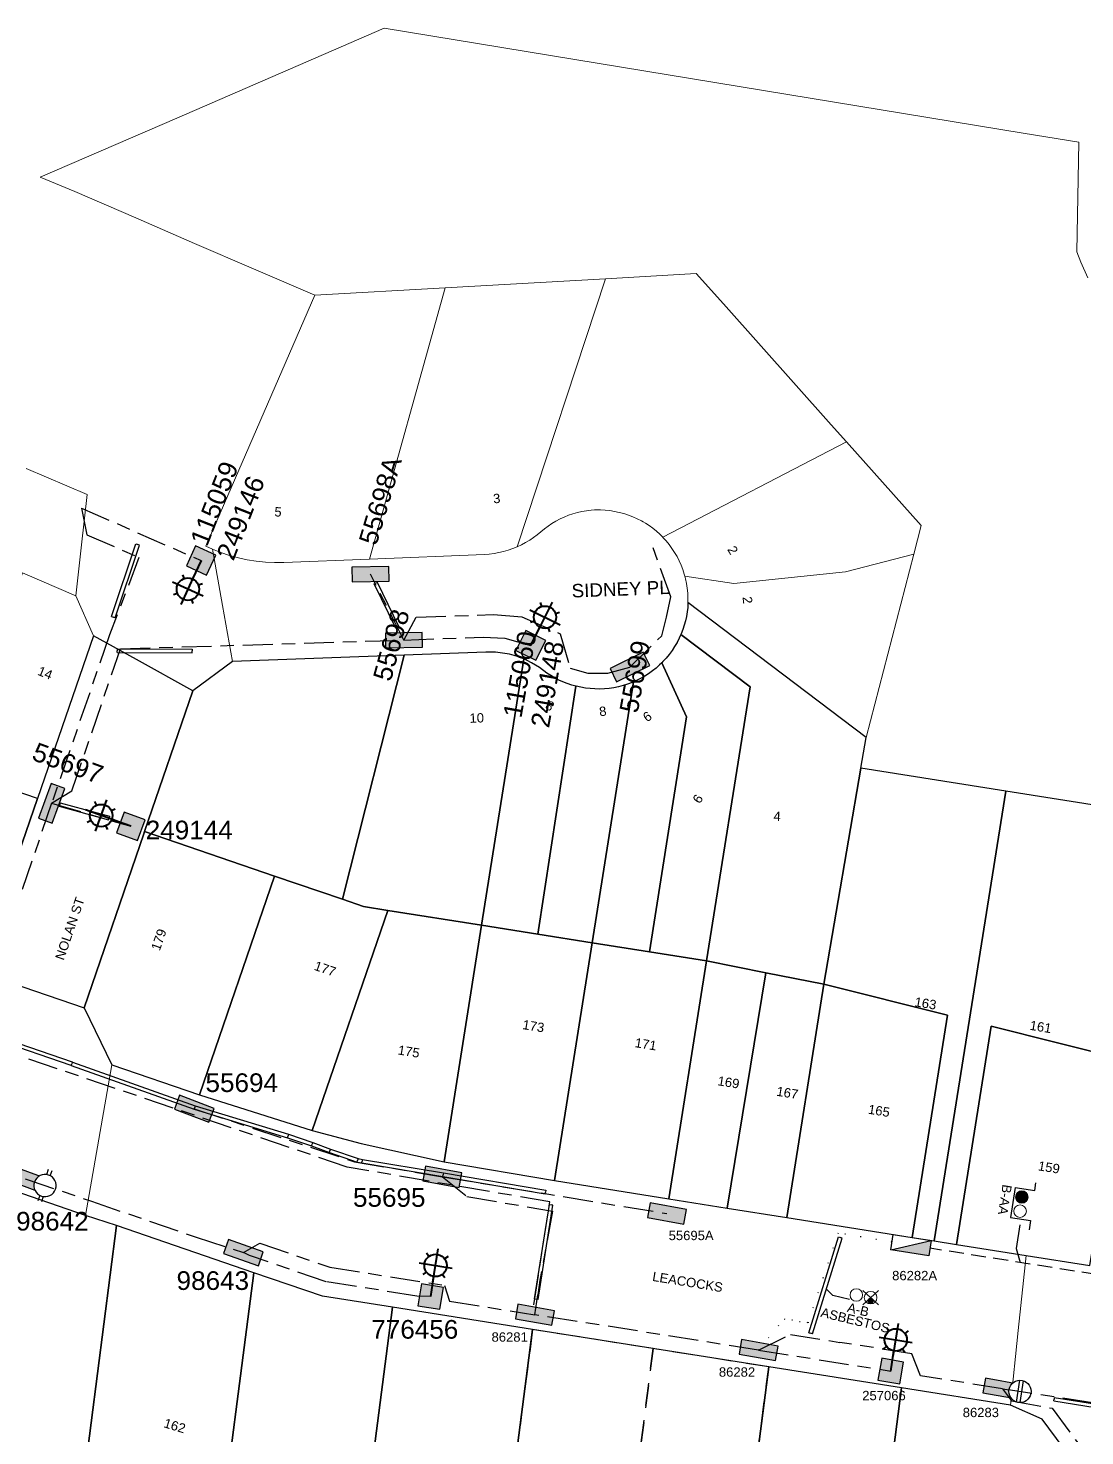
# Model space of a CAD drawing. Header units: metres. Extents: x 305620 to 306163, y 6240209 to 6240554.
# Drawn here: x 305716.2 to 305857.7, y 6240353.7 to 6240542.3 of the extents above; entities that cross this region are included whole.
import ezdxf
from ezdxf.enums import TextEntityAlignment as Align

# ---------------------------------------------------------------- set-up
doc = ezdxf.new("R2010")
doc.units = ezdxf.units.M
for name, pattern in [('Cable Exist UG', [8.2, 4, -1.2, 1.8, -1.2]), ('Cable Remove', [2, 0, -2]), ('Dash', [5, 3, -2]), ('Trench-LV', [3, 2, -1])]:
    doc.linetypes.add(name, pattern=pattern)
doc.layers.get('0').update_dxf_attribs({"color": 6})
for name, color, linetype in [('_User Miscellaneous1', 7, 'Continuous'), ('Duct_SP_EXT', 7, 'Continuous'), ('Equip_LV_EXT', 7, 'Continuous'), ('Equip_SP_SL_EXT', 7, 'Continuous'), ('Mains_HV_EXT', 7, 'Continuous'), ('Mains_LV_EXT', 7, 'Continuous'), ('Mains_LV_SL_EXT', 7, 'Continuous'), ('SupportsUG_SP_LV_EXT', 7, 'Continuous'), ('SupportsUG_SP_LV_SL_EXT', 7, 'Continuous')]:
    doc.layers.add(name, color=color, linetype=linetype)
doc.layers.add('Cadastre Land Parcels_SP_EXT', color=9, linetype='Continuous', lineweight=5)
doc.layers.add('Cadastre Roads_SP_EXT', color=9, linetype='Continuous', lineweight=5)
doc.styles.add('COLUMN_LABEL', font='arial.ttf')
doc.styles.add('iecARIAL', font='arial.ttf', dxfattribs={"height": 2})
doc.styles.add('POLE_LABEL', font='arial.ttf')
doc.styles.get("Standard").update_dxf_attribs({"font": 'arial.ttf'})

# ---------------------------------------------------------------- blocks, each defined once
blk = doc.blocks.new('COLUMN_EXT')
blk.add_hatch(color=256).paths.add_polyline_path([(-1.49, 1.48), (-1.49, -1.49), (1.48, -1.49), (1.48, 1.48)])
blk.add_lwpolyline([(-1.49, -1.49), (1.48, -1.49), (1.48, 1.48), (-1.49, 1.48)], close=True)
for tag, height, style, flags, p in [('ASSET_NUM', 2.5, 'COLUMN_LABEL', 8, (2, 2)), ('STRUCTURE_PLANT_NUMBER', 0.2, 'POLE_LABEL', 9, (1.81, 0.03)), ('STREET_CODE', 0.2, 'COLUMN_LABEL', 9, (1.81, -0.2))]:
    blk.add_attdef(tag, text='', height=height, dxfattribs=dict(style=style, flags=flags)).set_placement(p, align=Align.MIDDLE_LEFT)
at = {"flags": 9}
for tag, p in [('COLUMN_TYPE', (1.81, -0.4)), ('OWNED_BY', (1.81, -0.6)), ('STATE', (1.81, -0.8)), ('USAGE', (1.81, -1)), ('STREETNAME', (1.81, -1.6)), ('SUBURB', (1.81, -1.8)), ('LEGEND', (1.81, -1.2)), ('LOCATION', (1.81, -1.4)), ('NOTES', (1.81, -2))]:
    blk.add_attdef(tag, text='', height=0.2, dxfattribs=at).set_placement(p, align=Align.MIDDLE_LEFT)
at = {"flags": 1}
blk.add_attdef('Z', (1.81, -2.35), '', height=0.2, dxfattribs=at)
blk = doc.blocks.new('PILLAR_EXT')
blk.add_hatch(color=256).paths.add_polyline_path([(-2.475, 0.99), (-2.475, -0.99), (2.475, -0.99), (2.475, 0.99)])
blk.add_lwpolyline([(-2.475, -0.99), (2.475, -0.99), (2.475, 0.99), (-2.475, 0.99)], close=True)
at = {"style": 'iecARIAL', "flags": 8}
blk.add_attdef('ASSET_NUM', (1.5, 3.5), '', height=2.5, dxfattribs=at)
for tag, p, flags in [('OWNED_BY', (0, -0.2), 9), ('STATE', (0, -0.4), 9), ('SUPPORT_TYPE', (0, -0.6), 9), ('STREETNAME', (0, -1.8), 9), ('SUBURB', (0, -2), 1), ('USAGE', (0, -0.8), 9), ('LEGEND', (0, -1), 9), ('LOCATION', (0, -1.2), 9), ('NOTES', (0, -1.4), 9), ('PARENT', (0, -1.6), 9)]:
    blk.add_attdef(tag, p, '', height=0.2, dxfattribs=dict(flags=flags))
blk = doc.blocks.new('SL_LANTERN_EXT')
at = {"lineweight": 40}
for p, q in [((-1.46, 5.68), (-1.06, 5.28)), ((0, 1.97), (0, 6.47)), ((1.46, 5.68), (1.06, 5.28)), ((-2.25, 4.22), (2.25, 4.22)), ((-1.46, 2.76), (-1.06, 3.16)), ((0, 0), (0, 2.72)), ((1.46, 2.76), (1.06, 3.16))]:
    blk.add_line(p, q, dxfattribs=at)
blk.add_circle((0, 4.22), 1.5, dxfattribs=at)
at = {"style": 'iecARIAL', "flags": 8}
blk.add_attdef('ASSET_NUM', (1.5, 1.5), '', height=2.5, dxfattribs=at)
for tag, p, height, flags in [('OPERATING_VOLTAGE', (0.98, -1.65), 0.2, 9), ('ORIENTATION', (0.98, -1.85), 0.2, 9), ('OWNED_BY', (0.98, -2.05), 0.2, 9), ('CONSTRUCTED_VOLTAGE', (0.98, -0.65), 0.2, 9), ('CONTROL_TYPE', (0.98, -0.85), 0.2, 9), ('LANTERN_PURPOSE', (0.98, -1.05), 0.2, 9), ('LANTERN_TYPE', (0.98, -1.25), 0.2, 9), ('NO_PHASES', (0.98, -1.45), 0.2, 9), ('LNUMBER', (2.18, -3.25), 2.5, 8), ('STATE', (0.98, -2.25), 0.2, 9), ('USAGE', (0.98, -2.45), 0.2, 9), ('CEXIST', (0.98, -2.65), 0.2, 9), ('CNEW', (0.98, -2.85), 0.2, 9), ('CNUMBER', (0.98, -3.05), 0.2, 9), ('CREMOVE', (0.98, -3.25), 0.2, 9), ('CREPLACE', (0.98, -3.45), 0.2, 9), ('LKINGHEIGHT', (0.98, -3.65), 0.2, 9), ('LBRACKET', (0.98, -3.85), 0.2, 9), ('LBRACKETVOCAB', (0.98, -4.05), 0.2, 9), ('LCATEGORY', (0.98, -4.25), 0.2, 9), ('LCHARGE1', (0.98, -4.45), 0.2, 9), ('LCHARGE1PERCENT', (0.98, -4.65), 0.2, 9), ('LCHARGE2', (0.98, -4.85), 0.2, 9), ('LCHARGE2PERCENT', (0.98, -5.05), 0.2, 9), ('LCHARGE3', (0.98, -5.25), 0.2, 9), ('LCHARGE3PERCENT', (0.98, -5.45), 0.2, 9), ('LEXIST', (0.98, -5.65), 0.2, 9), ('LLAMP', (0.98, -5.85), 0.2, 9), ('LLAMPVOCAB', (0.98, -6.05), 0.2, 9), ('LMAST', (0.98, -6.25), 0.2, 9), ('LMASTVOCAB', (0.98, -6.45), 0.2, 9), ('LNEW', (0.98, -6.65), 0.2, 9), ('LANTNUMBER', (0.98, -6.85), 0.2, 9), ('LOUTREACH', (0.98, -7.25), 0.2, 9), ('LOUTREACHVOCAB', (0.98, -7.45), 0.2, 9), ('LRATECODE', (0.98, -7.65), 0.2, 9), ('STREETNAME', (0.98, -9.25), 0.2, 9), ('SUBURB', (0.98, -9.45), 0.2, 1), ('LREMOVE', (0.98, -7.85), 0.2, 9), ('LREPLACE', (0.98, -8.05), 0.2, 9), ('LTYPE', (0.98, -8.25), 0.2, 9), ('LTYPEVOCAB', (0.98, -8.45), 0.2, 9), ('LEGEND', (0.98, -8.65), 0.2, 9), ('LOCATION', (0.98, -8.85), 0.2, 9), ('NOTES', (0.98, -9.05), 0.2, 9)]:
    blk.add_attdef(tag, p, '', height=height, dxfattribs=dict(flags=flags))
blk = doc.blocks.new('LV_UG_LINKS_OPEN_EXT')
for p, q in [((-0.25, 1.47), (-0.25, 2.22)), ((0.25, 1.47), (0.25, 2.22)), ((-0.25, -1.47), (-0.25, -2.22)), ((0.25, -1.47), (0.25, -2.22))]:
    blk.add_line(p, q)
at = {"flags": 9}
for tag, p in [('ACTUAL_STATUS', (0, 0)), ('CONSTRUCTED_VOLTAGE', (0, -0.2)), ('OPERATING_VOLTAGE', (0, -0.6)), ('ORIENTATION', (0, -0.8)), ('STATE', (0, -1)), ('SWITCH_TYPE', (0, -1.2)), ('NO_PHASES', (0, -0.4)), ('USAGE', (0, -1.4)), ('NOTES', (0, -1.6))]:
    blk.add_attdef(tag, text='', height=0.2, dxfattribs=at).set_placement(p, align=Align.MIDDLE_LEFT)
at = {"flags": 1}
blk.add_attdef('Z', (0, 0), '', height=0.2, dxfattribs=at)
blk.add_wipeout([(-0.25, 1.47), (-0.43, 1.43), (-0.61, 1.36), (-0.77, 1.28), (-0.93, 1.17), (-1.07, 1.05), (-1.19, 0.9), (-1.29, 0.75), (-1.38, 0.58), (-1.44, 0.4), (-1.48, 0.22), (-1.49, 0.03), (-1.49, -0.16), (-1.45, -0.34), (-1.4, -0.52), (-1.32, -0.69), (-1.23, -0.85), (-1.11, -1), (-0.98, -1.13), (-0.83, -1.24), (-0.66, -1.34), (-0.49, -1.41), (-0.31, -1.46), (-0.13, -1.49), (0.06, -1.49), (0.25, -1.47), (0.43, -1.43), (0.61, -1.36), (0.77, -1.28), (0.93, -1.17), (1.07, -1.05), (1.19, -0.9), (1.29, -0.75), (1.38, -0.58), (1.44, -0.4), (1.48, -0.22), (1.49, -0.03), (1.49, 0.16), (1.45, 0.34), (1.4, 0.52), (1.32, 0.69), (1.23, 0.85), (1.11, 1), (0.98, 1.13), (0.83, 1.24), (0.66, 1.34), (0.49, 1.41), (0.31, 1.46), (0.13, 1.49), (-0.06, 1.49)])
blk.add_lwpolyline([(0, -1.49, 1), (0, 1.49, 1)], format="xyb", close=True)
blk = doc.blocks.new('LV_UG_LINKS_CLOSED_EXT')
blk.add_wipeout([(-1.06, 1.06), (-1.18, 0.92), (-1.29, 0.76), (-1.37, 0.59), (-1.43, 0.42), (-1.48, 0.23), (-1.49, 0.05), (-1.49, -0.14), (-1.46, -0.33), (-1.41, -0.51), (-1.33, -0.68), (-1.24, -0.84), (-1.12, -0.99), (-0.99, -1.12), (-0.84, -1.24), (-0.68, -1.33), (-0.51, -1.41), (-0.33, -1.46), (-0.14, -1.49), (0.05, -1.49), (0.23, -1.48), (0.42, -1.43), (0.59, -1.37), (0.76, -1.29), (0.92, -1.18), (1.06, -1.06), (1.18, -0.92), (1.29, -0.76), (1.37, -0.59), (1.43, -0.42), (1.48, -0.23), (1.49, -0.05), (1.49, 0.14), (1.46, 0.33), (1.41, 0.51), (1.33, 0.68), (1.24, 0.84), (1.12, 0.99), (0.99, 1.12), (0.84, 1.24), (0.68, 1.33), (0.51, 1.41), (0.33, 1.46), (0.14, 1.49), (-0.05, 1.49), (-0.23, 1.48), (-0.42, 1.43), (-0.59, 1.37), (-0.76, 1.29), (-0.92, 1.18)])
for p, q in [((-0.25, -1.48), (-0.25, 1.48)), ((0.25, -1.48), (0.25, 1.48))]:
    blk.add_line(p, q)
blk.add_circle((0, 0), 1.5)
at = {"flags": 9}
for tag, p in [('ACTUAL_STATUS', (0, 0)), ('CONSTRUCTED_VOLTAGE', (0, -0.2)), ('OPERATING_VOLTAGE', (0, -0.6)), ('ORIENTATION', (0, -0.8)), ('STATE', (0, -1)), ('SWITCH_TYPE', (0, -1.2)), ('NO_PHASES', (0, -0.4)), ('USAGE', (0, -1.4)), ('NOTES', (0, -1.6))]:
    blk.add_attdef(tag, text='', height=0.2, dxfattribs=at).set_placement(p, align=Align.MIDDLE_LEFT)
at = {"flags": 1}
blk.add_attdef('Z', (0, 0), '', height=0.2, dxfattribs=at)

msp = doc.modelspace()

# ---------------------------------------------------------------- hatches: boundary and pattern name
at = {"layer": '_User Miscellaneous1', "lineweight": 0}
for points in [[(305848.40466, 6240385.68786, 1), (305850.08577, 6240385.68786, 1)], [(305828.58056, 6240371.7937, 1), (305829.42111, 6240371.7937, 1)]]:
    msp.add_hatch(color=256, dxfattribs=at).paths.add_polyline_path(points)
at = {"layer": '_User Miscellaneous1'}
h = msp.add_hatch(color=256, dxfattribs=at)
h.dxf.hatch_style = 1
h.paths.add_polyline_path([(305836.78875, 6240377.82272), (305837.11457, 6240379.87669), (305831.70354, 6240378.62939)])
h = msp.add_hatch(dxfattribs=at)
h.set_pattern_fill('ANGLE', color=256)
h.set_pattern_definition([(0, (1.0254, 0.05), (0, 6.985), [5.08, -1.905]), (90, (1.0254, 0.05), (-6.985, 4e-16), [5.08, -1.905])])
h.paths.add_polyline_path([(305826.25392, 6240372.56619, 1), (305827.93503, 6240372.56619, 1)])

# ---------------------------------------------------------------- linework, layer by layer
for p, q in [((305848.36556, 6240386.9729), (305847.74314, 6240382.94542)), ((305848.36556, 6240386.9729), (305850.96876, 6240386.55434)), ((305850.96876, 6240386.55434), (305851.12772, 6240387.58755)), ((305847.74314, 6240382.94542), (305850.41424, 6240382.5451)), ((305848.96395, 6240381.97332), (305848.49192, 6240378.79768)), ((305850.41424, 6240382.5451), (305850.24056, 6240381.29531)), ((305831.70354, 6240378.62939), (305837.11444, 6240379.87582)), ((305848.49192, 6240378.79768), (305849.01071, 6240376.92841)), ((305823.92905, 6240372.51969), (305823.13038, 6240373.29722)), ((305826.18171, 6240371.96724), (305823.92905, 6240372.51969)), ((305830.05426, 6240373.16626), (305827.94741, 6240371.2617)), ((305827.94741, 6240373.16626), (305830.05426, 6240371.2617))]:
    msp.add_line(p, q, dxfattribs=at)
at = {"layer": '_User Miscellaneous1', "linetype": 'Trench-LV'}
msp.add_line((305868.14713, 6240373.88881), (305836.94904, 6240378.83316), dxfattribs=at)
at = {"layer": '_User Miscellaneous1', "linetype": 'Continuous'}
for points in [[(305828.39504, 6240447.25497), (305804.54603, 6240465.34399), (305804.54603, 6240465.28896), (305804.51096, 6240464.68), (305804.44401, 6240464.072), (305804.34401, 6240463.46896), (305804.21496, 6240462.87201), (305804.05296, 6240462.283), (305803.86101, 6240461.70504), (305803.63797, 6240461.13397), (305803.59601, 6240461.04299), (305812.85601, 6240454.01799), (305807.03701, 6240417.31198), (305814.97696, 6240415.73401), (305822.73999, 6240414.19402), (305827.69103, 6240443.14), (305828.39504, 6240447.25497)], [(305807.03701, 6240417.31198), (305812.85601, 6240454.01799), (305803.59601, 6240461.04299), (305803.37801, 6240460.55698), (305803.08598, 6240459.98998), (305802.76604, 6240459.43604), (305802.41598, 6240458.90198), (305802.03897, 6240458.38603), (305801.636, 6240457.89102), (305801.206, 6240457.41897), (305801.04302, 6240457.25697), (305804.36998, 6240450.00601), (305799.41903, 6240418.52099), (305807.03701, 6240417.31198)], [(305782.57303, 6240457.76603), (305782.46102, 6240457.81496), (305781.86601, 6240458.03897), (305781.25996, 6240458.23198), (305780.64499, 6240458.39204), (305780.02198, 6240458.518), (305779.39296, 6240458.61199), (305778.75997, 6240458.67303), (305778.12398, 6240458.69802), (305777.48798, 6240458.69202), (305766.55002, 6240458.278), (305758.27997, 6240425.57197), (305761.11703, 6240424.59598), (305764.366, 6240424.08003), (305776.91603, 6240422.09104), (305782.57303, 6240457.76603)], [(305758.27999, 6240425.57201), (305766.55001, 6240458.27798), (305743.57, 6240457.43199), (305738.27497, 6240453.50399), (305731.805, 6240434.66401), (305749.20302, 6240428.68899), (305758.27999, 6240425.57201)], [(305789.52198, 6240454.12902), (305788.97997, 6240454.276), (305788.39203, 6240454.46998), (305787.81601, 6240454.69399), (305787.25201, 6240454.94804), (305786.70302, 6240455.23097), (305786.16896, 6240455.54199), (305785.65301, 6240455.88198), (305784.65096, 6240456.61797), (305784.12901, 6240456.95999), (305783.59, 6240457.27304), (305783.03297, 6240457.55897), (305782.57303, 6240457.76603), (305776.91603, 6240422.09104), (305784.43004, 6240420.89899), (305789.52198, 6240454.12902)], [(305799.41903, 6240418.52099), (305804.36998, 6240450.00601), (305801.04302, 6240457.25697), (305800.75603, 6240456.97404), (305800.28601, 6240456.55702), (305799.79603, 6240456.16403), (305799.28397, 6240455.79798), (305798.75397, 6240455.46002), (305798.20896, 6240455.14997), (305797.64602, 6240454.86898), (305797.27096, 6240454.70504), (305791.72897, 6240419.73901), (305799.41903, 6240418.52099)], [(305791.72897, 6240419.73901), (305797.27096, 6240454.70504), (305797.06602, 6240454.61697), (305796.47199, 6240454.39499), (305795.86399, 6240454.20499), (305795.24796, 6240454.04802), (305794.62504, 6240453.92197), (305793.99602, 6240453.82904), (305793.36197, 6240453.77004), (305792.72598, 6240453.74301), (305792.09104, 6240453.75104), (305791.45602, 6240453.79203), (305790.82497, 6240453.86702), (305790.19702, 6240453.974), (305789.57798, 6240454.114), (305789.52198, 6240454.12902), (305784.43004, 6240420.89899), (305791.72897, 6240419.73901)], [(305706.35602, 6240442.87597), (305696.18602, 6240446.36396), (305691.552, 6240432.86603), (305712.827, 6240425.56199), (305717.46403, 6240439.06504), (305706.35602, 6240442.87597)], [(305847.09497, 6240440.06399), (305827.69103, 6240443.14), (305822.73999, 6240414.19402), (305839.29299, 6240410.043), (305834.57197, 6240380.28004), (305837.535, 6240379.80896), (305847.09497, 6240440.06399)], [(305840.49696, 6240379.34), (305845.13902, 6240408.57801), (305862.90704, 6240404.12401), (305868.24904, 6240436.71204), (305847.09497, 6240440.06399), (305837.535, 6240379.80896), (305840.49696, 6240379.34)], [(305749.203, 6240428.68896), (305731.805, 6240434.66404), (305731.68999, 6240434.332), (305723.68803, 6240411.028), (305727.41098, 6240403.40702), (305739.13502, 6240399.38002), (305749.203, 6240428.68896)], [(305758.27997, 6240425.57197), (305749.203, 6240428.68896), (305739.13502, 6240399.38002), (305754.23398, 6240394.59601), (305764.366, 6240424.08003), (305761.11703, 6240424.59598), (305758.27997, 6240425.57197)], [(305776.91603, 6240422.09104), (305764.366, 6240424.08003), (305754.23398, 6240394.59601), (305760.81202, 6240392.84597), (305771.88699, 6240390.392), (305776.91603, 6240422.09104)], [(305786.67104, 6240387.886), (305791.72897, 6240419.73901), (305784.43004, 6240420.89899), (305776.91603, 6240422.09104), (305771.88699, 6240390.392), (305786.67104, 6240387.886)], [(305799.41903, 6240418.52099), (305791.72897, 6240419.73901), (305786.67104, 6240387.886), (305801.97802, 6240385.45597), (305807.03701, 6240417.31198), (305799.41903, 6240418.52099)], [(305814.97696, 6240415.73401), (305807.03701, 6240417.31198), (305801.97802, 6240385.45597), (305809.80297, 6240384.21296), (305814.97696, 6240415.73401)], [(305817.78002, 6240382.94697), (305822.73999, 6240414.19402), (305814.97696, 6240415.73401), (305809.80297, 6240384.21296), (305817.78002, 6240382.94697)], [(305834.57197, 6240380.28004), (305839.29299, 6240410.043), (305822.73999, 6240414.19402), (305817.78002, 6240382.94697), (305834.57197, 6240380.28004)], [(305862.90704, 6240404.12401), (305845.13902, 6240408.57801), (305840.49696, 6240379.34), (305849.82003, 6240377.85901), (305858.37204, 6240376.50099), (305862.90704, 6240404.12401)], [(305723.898, 6240383.21497), (305694.77897, 6240393.272), (305691.23701, 6240365.80797), (305689.66504, 6240353.62099), (305719.54399, 6240343.36901), (305722.93296, 6240342.207), (305728.04698, 6240381.85898), (305723.898, 6240383.21497)], [(305746.41504, 6240375.55698), (305728.04698, 6240381.85898), (305722.93296, 6240342.207), (305732.61104, 6240338.88498), (305741.30102, 6240335.87496), (305746.41504, 6240375.55698)], [(305764.97302, 6240370.91899), (305755.63502, 6240372.39697), (305746.41504, 6240375.55698), (305741.30102, 6240335.87496), (305744.44902, 6240334.79598), (305750.50396, 6240332.71999), (305753.19704, 6240332.29396), (305759.86501, 6240331.23697), (305764.97302, 6240370.91899)], [(305783.74803, 6240367.94703), (305764.97302, 6240370.91899), (305759.86501, 6240331.23697), (305761.74004, 6240330.94203), (305770.17899, 6240329.60503), (305778.62297, 6240328.26802), (305783.74803, 6240367.94703)], [(305815.35898, 6240362.94198), (305783.74801, 6240367.94797), (305778.62299, 6240328.268), (305777.625, 6240320.534), (305790.83301, 6240318.54897), (305803.68999, 6240316.61602), (305809.263, 6240315.77802), (305811.17199, 6240330.54697), (305815.35898, 6240362.94198)], [(305833.14398, 6240360.12598), (305815.359, 6240362.94202), (305811.17204, 6240330.547), (305829.45901, 6240331.59799), (305833.14398, 6240360.12598)], [(305847.71498, 6240357.81899), (305833.14398, 6240360.12598), (305829.45901, 6240331.59799), (305853.16298, 6240332.96096), (305855.29701, 6240347.50201), (305854.76701, 6240352.15201), (305851.99496, 6240355.92399), (305847.71498, 6240357.81899)]]:
    msp.add_lwpolyline(points, close=True, dxfattribs=at)
at = {"layer": '_User Miscellaneous1', "color": 254, "linetype": 'Continuous'}
msp.add_lwpolyline([(305738.27499, 6240453.50403), (305730.70701, 6240457.68804), (305724.95204, 6240460.87296), (305717.46397, 6240439.06498), (305712.82704, 6240425.56197), (305709.51001, 6240415.903), (305715.50297, 6240413.84203), (305723.68803, 6240411.02799), (305731.69003, 6240434.33197), (305731.805, 6240434.664), (305738.27499, 6240453.50403)], close=True, dxfattribs=at)
at = {"layer": '_User Miscellaneous1'}
msp.add_lwpolyline([(305832.02936, 6240380.68335), (305837.11457, 6240379.87669), (305836.78875, 6240377.82272), (305831.70354, 6240378.62939)], close=True, dxfattribs=at)
at = {"layer": '_User Miscellaneous1', "linetype": 'Dash'}
for points in [[(305799.88784, 6240365.39121), (305783.74352, 6240367.94701), (305778.61712, 6240328.2692), (305777.61819, 6240320.53372), (305790.83228, 6240318.54621), (305793.90605, 6240318.08447), (305799.88784, 6240365.39121)], [(305815.35879, 6240362.94196), (305799.88784, 6240365.39121), (305793.90605, 6240318.08447), (305803.68972, 6240316.61345), (305809.28377, 6240315.77286), (305811.17213, 6240330.54678), (305815.35879, 6240362.94196)]]:
    msp.add_lwpolyline(points, close=True, dxfattribs=at)
at = {"layer": '_User Miscellaneous1', "lineweight": 0}
for centre in [(305849.24521, 6240385.68786), (305849.01408, 6240383.79781), (305827.09448, 6240372.56619), (305829.00083, 6240372.21398)]:
    msp.add_circle(centre, 0.84055, dxfattribs=at)
at = {"layer": 'Cadastre Land Parcels_SP_EXT', "linetype": 'Continuous'}
msp.add_lwpolyline([(305858.10298, 6240508.82899), (305857.16303, 6240510.93202), (305856.60901, 6240512.32696), (305856.86703, 6240526.97799), (305849.42298, 6240528.20599), (305849.42298, 6240528.20599), (305763.87601, 6240542.27199), (305736.11104, 6240530.23499), (305717.83803, 6240522.312), (305722.44298, 6240520.37804), (305730.60704, 6240516.845), (305738.5, 6240513.43103), (305746.39799, 6240510.02599), (305754.57803, 6240506.49904), (305772.03503, 6240507.48501), (305793.49703, 6240508.69702), (305805.66803, 6240509.38902), (305809.294, 6240505.32599), (305823.73302, 6240489.14601), (305825.794, 6240486.837), (305835.77797, 6240475.66504), (305834.77601, 6240471.79802), (305828.39504, 6240447.25497), (305827.69103, 6240443.14), (305847.09497, 6240440.06399), (305868.24904, 6240436.71204)], dxfattribs=at)
for points in [[(305781.68802, 6240472.80103), (305793.49703, 6240508.69702), (305772.03503, 6240507.48501), (305761.91097, 6240471.11803), (305777.29904, 6240471.77902), (305777.94502, 6240471.82399), (305778.58896, 6240471.90304), (305779.22796, 6240472.01602), (305779.86104, 6240472.16398), (305780.48299, 6240472.34497), (305781.09602, 6240472.55803), (305781.68802, 6240472.80103)], [(305772.03503, 6240507.48501), (305754.57803, 6240506.49904), (305740.01799, 6240472.86004), (305740.88003, 6240472.48701), (305742.01599, 6240472.03298), (305743.17597, 6240471.64202), (305744.35504, 6240471.31696), (305745.55, 6240471.05699), (305746.75804, 6240470.86496), (305747.975, 6240470.74103), (305749.19796, 6240470.68397), (305750.42101, 6240470.69501), (305761.91097, 6240471.11803), (305772.03503, 6240507.48501)], [(305834.77601, 6240471.79802), (305835.77797, 6240475.66504), (305825.794, 6240486.837), (305801.16801, 6240474.09396), (305801.20397, 6240474.05801), (305801.633, 6240473.58596), (305802.03597, 6240473.092), (305802.412, 6240472.57702), (305802.76198, 6240472.04402), (305803.08201, 6240471.493), (305803.37403, 6240470.926), (305803.634, 6240470.34397), (305803.86401, 6240469.74896), (305804.06197, 6240469.143), (305804.13997, 6240468.85601), (305810.70803, 6240467.859), (305825.64101, 6240469.45597), (305834.77601, 6240471.79802)], [(305828.39504, 6240447.25497), (305834.77601, 6240471.79802), (305825.64101, 6240469.45597), (305810.70803, 6240467.859), (305804.13997, 6240468.85601), (305804.22697, 6240468.51902), (305804.35903, 6240467.88002), (305804.45699, 6240467.23696), (305804.52103, 6240466.58798), (305804.55098, 6240465.93697), (305804.54603, 6240465.34399), (305828.39504, 6240447.25497)], [(305722.58096, 6240466.24198), (305715.44501, 6240469.32797), (305706.35602, 6240442.87597), (305717.46403, 6240439.06504), (305724.95198, 6240460.87304), (305722.58096, 6240466.24198)]]:
    msp.add_lwpolyline(points, close=True, dxfattribs=at)
at = {"layer": 'Cadastre Roads_SP_EXT', "linetype": 'Continuous'}
msp.add_lwpolyline([(305715.44504, 6240469.32797), (305722.58103, 6240466.24204), (305723.35803, 6240473.05898), (305724.12797, 6240479.81896), (305715.96198, 6240483.26403)], dxfattribs=at)
for points in [[(305798.56803, 6240476.12496), (305798.31, 6240476.27402), (305797.74396, 6240476.56304), (305797.163, 6240476.82098), (305796.57003, 6240477.04899), (305795.96496, 6240477.246), (305795.35, 6240477.40998), (305794.72797, 6240477.542), (305794.09897, 6240477.64002), (305793.46696, 6240477.70704), (305792.83196, 6240477.73998), (305792.19598, 6240477.73901), (305792.01901, 6240477.72797), (305791.57298, 6240477.69901), (305790.95802, 6240477.62704), (305790.34703, 6240477.52204), (305789.74302, 6240477.38402), (305789.14599, 6240477.21597), (305788.55902, 6240477.01596), (305787.98503, 6240476.78504), (305787.42297, 6240476.52401), (305786.873, 6240476.23499), (305786.34299, 6240475.917), (305785.82799, 6240475.57199), (305785.33197, 6240475.20004), (305784.37704, 6240474.40096), (305783.87696, 6240474.02496), (305783.35702, 6240473.67597), (305782.818, 6240473.35604), (305782.26503, 6240473.06499), (305781.69501, 6240472.80298), (305781.68804, 6240472.80104), (305781.09604, 6240472.55802), (305780.48302, 6240472.34503), (305779.86099, 6240472.164), (305779.22802, 6240472.016), (305778.58904, 6240471.90297), (305777.94502, 6240471.82403), (305777.29898, 6240471.77899), (305761.91099, 6240471.11802), (305750.421, 6240470.69504), (305749.19797, 6240470.684), (305747.97502, 6240470.74104), (305746.75799, 6240470.86502), (305745.54997, 6240471.057), (305744.35502, 6240471.31697), (305743.17596, 6240471.64203), (305742.01597, 6240472.03296), (305740.88001, 6240472.48702), (305742.23197, 6240464.91896), (305743.56998, 6240457.43204), (305766.54996, 6240458.27801), (305777.48804, 6240458.69199), (305778.12402, 6240458.69799), (305778.76, 6240458.673), (305779.39297, 6240458.61198), (305780.02197, 6240458.51803), (305780.64497, 6240458.39201), (305781.26002, 6240458.232), (305781.86597, 6240458.03897), (305782.46098, 6240457.81502), (305782.57304, 6240457.76602), (305783.03302, 6240457.55903), (305783.58997, 6240457.273), (305784.12898, 6240456.95996), (305784.65096, 6240456.61804), (305785.65297, 6240455.88201), (305786.16902, 6240455.54204), (305786.70301, 6240455.23102), (305787.25201, 6240454.948), (305787.81601, 6240454.69403), (305788.39203, 6240454.47), (305788.97997, 6240454.276), (305789.52199, 6240454.12897), (305789.57798, 6240454.11404), (305790.197, 6240453.97399), (305790.82503, 6240453.86696), (305791.45598, 6240453.79199), (305792.09098, 6240453.75102), (305792.72599, 6240453.74298), (305793.36197, 6240453.77), (305793.996, 6240453.82899), (305794.62501, 6240453.92198), (305795.248, 6240454.04799), (305795.86402, 6240454.205), (305796.47201, 6240454.39503), (305797.06604, 6240454.61703), (305797.271, 6240454.70498), (305797.64603, 6240454.86897), (305798.20898, 6240455.14996), (305798.75401, 6240455.46), (305799.28402, 6240455.79803), (305799.79601, 6240456.16397), (305800.28602, 6240456.55702), (305800.75599, 6240456.974), (305801.04298, 6240457.25702), (305801.20599, 6240457.41897), (305801.63604, 6240457.89097), (305802.03898, 6240458.38601), (305802.41596, 6240458.90198), (305802.766, 6240459.43597), (305803.08602, 6240459.99), (305803.37796, 6240460.55701), (305803.59599, 6240461.04304), (305803.63802, 6240461.134), (305803.86099, 6240461.70498), (305804.05297, 6240462.28303), (305804.21501, 6240462.87203), (305804.34402, 6240463.46898), (305804.44399, 6240464.07202), (305804.51101, 6240464.68), (305804.54598, 6240465.28896), (305804.54598, 6240465.34397), (305804.55101, 6240465.93703), (305804.52099, 6240466.58802), (305804.45697, 6240467.23698), (305804.35904, 6240467.88003), (305804.22702, 6240468.51901), (305804.14004, 6240468.85598), (305804.06198, 6240469.14297), (305803.86399, 6240469.74902), (305803.63396, 6240470.34402), (305803.37399, 6240470.92604), (305803.08196, 6240471.49297), (305802.76203, 6240472.04399), (305802.41198, 6240472.57701), (305802.03598, 6240473.09201), (305801.63304, 6240473.58599), (305801.20396, 6240474.05798), (305801.16802, 6240474.09401), (305800.77303, 6240474.489), (305800.32196, 6240474.89601), (305799.849, 6240475.27696), (305799.35802, 6240475.63301), (305798.84902, 6240475.963), (305798.56803, 6240476.12496)], [(305754.23396, 6240394.59597), (305739.135, 6240399.38002), (305727.411, 6240403.40703), (305725.67703, 6240393.43696), (305723.89802, 6240383.21504), (305728.04698, 6240381.85901), (305746.41501, 6240375.55699), (305755.63502, 6240372.39697), (305764.973, 6240370.91899), (305783.74803, 6240367.94697), (305815.35902, 6240362.94198), (305833.14397, 6240360.126), (305847.71504, 6240357.81901), (305848.76499, 6240367.82096), (305849.81998, 6240377.85903), (305840.49702, 6240379.34), (305837.53498, 6240379.809), (305834.57196, 6240380.28002), (305817.78001, 6240382.94703), (305809.803, 6240384.21298), (305801.97796, 6240385.45597), (305786.67104, 6240387.88597), (305771.88698, 6240390.392), (305760.81203, 6240392.84601), (305754.23396, 6240394.59597)]]:
    msp.add_lwpolyline(points, close=True, dxfattribs=at)
at = {"layer": 'Duct_SP_EXT'}
for p, q in [((305727.38471, 6240463.44708), (305730.64588, 6240473.18329)), ((305727.83985, 6240463.29463), (305731.10103, 6240473.03084)), ((305730.64588, 6240473.18329), (305730.87345, 6240473.10706)), ((305731.10103, 6240473.03084), (305730.87345, 6240473.10706)), ((305762.54935, 6240467.82212), (305762.76533, 6240467.92677)), ((305765.42298, 6240461.89168), (305762.54935, 6240467.82212)), ((305762.98131, 6240468.03143), (305762.76533, 6240467.92677)), ((305765.85494, 6240462.10098), (305762.98131, 6240468.03143)), ((305727.38471, 6240463.44708), (305727.61228, 6240463.37085)), ((305727.83985, 6240463.29463), (305727.61228, 6240463.37085)), ((305765.42298, 6240461.89168), (305765.63896, 6240461.99633)), ((305765.85494, 6240462.10098), (305765.63896, 6240461.99633)), ((305728.12523, 6240458.63868), (305728.12609, 6240458.87868)), ((305728.12523, 6240458.63868), (305738.16649, 6240458.60297)), ((305728.12694, 6240459.11868), (305728.12609, 6240458.87868)), ((305728.12694, 6240459.11868), (305738.1682, 6240459.08296)), ((305738.16649, 6240458.60297), (305738.16734, 6240458.84297)), ((305738.1682, 6240459.08296), (305738.16734, 6240458.84297)), ((305720.38045, 6240438.03978), (305720.44387, 6240438.27125)), ((305720.38045, 6240438.03978), (305726.98749, 6240436.22962)), ((305720.50728, 6240438.50272), (305720.44387, 6240438.27125)), ((305720.50728, 6240438.50272), (305727.11432, 6240436.69256)), ((305726.98749, 6240436.22962), (305727.05091, 6240436.46109)), ((305727.11432, 6240436.69256), (305727.05091, 6240436.46109)), ((305721.97056, 6240403.29729), (305706.92366, 6240408.48347)), ((305722.12697, 6240403.75109), (305707.08007, 6240408.93728)), ((305721.96867, 6240403.29795), (305722.04877, 6240403.52419)), ((305721.96867, 6240403.29795), (305738.42945, 6240397.47024)), ((305721.97056, 6240403.29729), (305722.04877, 6240403.52419)), ((305722.12697, 6240403.75109), (305722.04877, 6240403.52419)), ((305722.12887, 6240403.75043), (305722.04877, 6240403.52419)), ((305722.12887, 6240403.75043), (305738.5799, 6240397.92617)), ((305738.42945, 6240397.47024), (305738.50468, 6240397.69821)), ((305738.42945, 6240397.47024), (305750.93943, 6240393.639)), ((305738.5799, 6240397.92617), (305738.50468, 6240397.69821)), ((305738.5799, 6240397.92617), (305751.08717, 6240394.09577)), ((305750.93943, 6240393.639), (305751.0133, 6240393.86739)), ((305750.93943, 6240393.639), (305754.1574, 6240392.54228)), ((305751.08717, 6240394.09577), (305751.0133, 6240393.86739)), ((305751.08717, 6240394.09577), (305754.31759, 6240392.99479)), ((305754.1574, 6240392.54228), (305754.2375, 6240392.76854)), ((305754.31759, 6240392.99479), (305754.2375, 6240392.76854)), ((305754.31759, 6240392.99479), (305756.70124, 6240392.11927)), ((305754.1574, 6240392.54228), (305756.53574, 6240391.6687)), ((305756.53574, 6240391.6687), (305756.61849, 6240391.89399)), ((305756.5392, 6240391.66746), (305756.61849, 6240391.89399)), ((305756.5392, 6240391.66746), (305760.25369, 6240390.36734)), ((305756.69778, 6240392.12051), (305756.61849, 6240391.89399)), ((305756.70124, 6240392.11927), (305756.61849, 6240391.89399)), ((305756.69778, 6240392.12051), (305760.37303, 6240390.83412)), ((305760.37303, 6240390.83412), (305760.31336, 6240390.60073)), ((305760.37303, 6240390.83412), (305760.95833, 6240390.73731)), ((305760.95833, 6240390.73731), (305760.91917, 6240390.50053)), ((305760.9588, 6240390.73723), (305760.91917, 6240390.50053)), ((305760.9588, 6240390.73723), (305771.81776, 6240388.91884)), ((305760.25369, 6240390.36734), (305760.31336, 6240390.60073)), ((305760.25369, 6240390.36734), (305760.88, 6240390.26375)), ((305760.87953, 6240390.26382), (305760.91917, 6240390.50053)), ((305760.87953, 6240390.26382), (305771.73804, 6240388.44551)), ((305760.88, 6240390.26375), (305760.91917, 6240390.50053)), ((305771.81776, 6240388.91884), (305771.7779, 6240388.68217)), ((305771.81776, 6240388.91884), (305785.5125, 6240386.59928)), ((305771.73804, 6240388.44551), (305771.7779, 6240388.68217)), ((305771.73804, 6240388.44551), (305785.43234, 6240386.12602)), ((305785.43234, 6240386.12602), (305785.47242, 6240386.36265)), ((305785.5125, 6240386.59928), (305785.47242, 6240386.36265)), ((305784.02215, 6240372.04081), (305786.00058, 6240384.6757)), ((305784.49637, 6240371.96655), (305786.4748, 6240384.60144)), ((305786.00058, 6240384.6757), (305786.23769, 6240384.63857)), ((305786.4748, 6240384.60144), (305786.23769, 6240384.63857)), ((305820.74798, 6240367.51731), (305824.72006, 6240380.33678)), ((305821.20647, 6240367.37524), (305825.17856, 6240380.19471)), ((305824.72006, 6240380.33678), (305824.94931, 6240380.26574)), ((305825.17856, 6240380.19471), (305824.94931, 6240380.26574)), ((305784.02215, 6240372.04081), (305784.25926, 6240372.00368)), ((305784.49637, 6240371.96655), (305784.25926, 6240372.00368)), ((305820.74798, 6240367.51731), (305820.97723, 6240367.44628)), ((305821.20647, 6240367.37524), (305820.97723, 6240367.44628)), ((305853.59773, 6240358.84801), (305853.56004, 6240358.61098)), ((305853.59773, 6240358.84801), (305875.76657, 6240355.32287)), ((305853.52235, 6240358.37396), (305853.56004, 6240358.61098)), ((305853.52235, 6240358.37396), (305875.69119, 6240354.84883))]:
    msp.add_line(p, q, dxfattribs=at)
at = {"layer": 'Mains_LV_EXT', "linetype": 'Cable Exist UG'}
for points in [[(305723.35055, 6240477.98411), (305724.04432, 6240474.41508), (305731.03949, 6240471.36907), (305727.11394, 6240461.00198), (305719.35626, 6240438.43349)], [(305796.78201, 6240456.68538), (305801.03514, 6240460.88503), (305801.66968, 6240463.35306), (305802.23624, 6240466.11395), (305799.87591, 6240472.63565)], [(305766.52934, 6240460.29495), (305762.03915, 6240469.13886)], [(305766.52934, 6240460.29495), (305768.14919, 6240463.36532), (305778.5343, 6240463.72743), (305782.31329, 6240463.41537), (305787.41775, 6240461.13945), (305788.77434, 6240456.53573), (305791.1356, 6240455.87624), (305793.81575, 6240455.84763), (305796.78201, 6240456.68538)], [(305719.35626, 6240438.43349), (305722.07453, 6240440.11582), (305728.56913, 6240459.12863), (305766.52934, 6240460.29495)], [(305719.35626, 6240438.43349), (305711.15073, 6240414.43834), (305701.48167, 6240410.29149), (305691.03233, 6240413.79487), (305693.564, 6240422.42841)], [(305738.45349, 6240397.50901), (305759.90871, 6240390.41616), (305771.66634, 6240388.39892)], [(305771.66634, 6240388.39892), (305801.73725, 6240383.47505)], [(305771.66634, 6240388.39892), (305774.96327, 6240385.77707), (305786.39949, 6240383.79678), (305784.72008, 6240374.53904), (305784.42763, 6240372.57969)], [(305745.02107, 6240378.2402), (305747.22983, 6240379.5072), (305747.22983, 6240379.5072), (305756.60361, 6240376.29353), (305771.95663, 6240373.85461), (305772.63229, 6240371.73201), (305784.05609, 6240369.92306)], [(305784.05601, 6240369.92297), (305784.42763, 6240372.5796)], [(305813.99796, 6240365.18203), (305784.05601, 6240369.92297)], [(305813.99796, 6240365.18203), (305818.26602, 6240367.27402), (305824.89499, 6240366.22498)]]:
    msp.add_lwpolyline(points, dxfattribs=at)
at = {"layer": 'Mains_LV_EXT', "linetype": 'Cable Remove'}
for points in [[(305831.86645, 6240379.65637), (305824.6625, 6240380.86178), (305820.62429, 6240368.85566), (305818.44727, 6240369.21846)], [(305813.99796, 6240365.18203), (305817.42101, 6240369.363), (305820.62429, 6240368.85566)]]:
    msp.add_lwpolyline(points, dxfattribs=at)
at = {"layer": 'Mains_LV_SL_EXT', "linetype": 'Cable Exist UG'}
for points in [[(305723.35055, 6240477.98411), (305739.35947, 6240470.95508)], [(305766.52934, 6240460.29495), (305777.13441, 6240460.69493), (305780.03437, 6240460.57673), (305783.51798, 6240459.58842)], [(305719.35626, 6240438.43349), (305729.95149, 6240435.35678)], [(305770.10613, 6240372.35605), (305768.24879, 6240372.42578), (305768.24879, 6240372.42578), (305756.11929, 6240374.34527), (305745.85556, 6240377.86416), (305745.02107, 6240378.2402)], [(305813.99796, 6240365.18203), (305831.70898, 6240362.37801)]]:
    msp.add_lwpolyline(points, dxfattribs=at)

# ---------------------------------------------------------------- block references
at = {"layer": 'Equip_SP_SL_EXT'}
ref = msp.add_blockref('SL_LANTERN_EXT', (305739.35947, 6240470.95511), dxfattribs=dict(at, rotation=155.4176887958209))
ref.add_attrib('ASSET_NUM', '115059', dxfattribs={"layer": '0', "height": 2.5, "rotation": 68.5275712, "style": 'iecARIAL'}).set_placement((305740.85947, 6240472.45511), align=Align.BOTTOM_LEFT)
ref = msp.add_blockref('SL_LANTERN_EXT', (305783.51801, 6240459.58843), dxfattribs=dict(at, rotation=333.3711864082258))
ref.add_attrib('ASSET_NUM', '115060', dxfattribs={"layer": '0', "height": 2.5, "rotation": 79.9213554, "style": 'iecARIAL'}).set_placement((305785.01801, 6240461.08843), align=Align.BOTTOM_RIGHT)
for p, rotation in [((305729.9515, 6240435.35679), 70.07219264694668), ((305770.10609, 6240372.35602), 351.0569870580585), ((305831.709, 6240362.37803), 351.0369449047701)]:
    msp.add_blockref('SL_LANTERN_EXT', p, dxfattribs=dict(at, rotation=rotation))
at = {"layer": 'SupportsUG_SP_LV_EXT'}
ref = msp.add_blockref('PILLAR_EXT', (305762.03919, 6240469.13883), dxfattribs=dict(at, rotation=181.0307941163276))
ref.add_attrib('ASSET_NUM', '55698A', dxfattribs={"layer": '0', "height": 2.5, "rotation": 73.3642172, "style": 'iecARIAL'}).set_placement((305763.53919, 6240472.63883), align=Align.BOTTOM_LEFT)
ref = msp.add_blockref('PILLAR_EXT', (305766.52932, 6240460.29499), dxfattribs=dict(at, rotation=1.103244042096606))
ref.add_attrib('ASSET_NUM', '55698', dxfattribs={"layer": '0', "height": 2.5, "rotation": 74.7375696, "style": 'iecARIAL'}).set_placement((305768.02932, 6240463.79499), align=Align.BOTTOM_RIGHT)
ref = msp.add_blockref('PILLAR_EXT', (305796.78203, 6240456.68541), dxfattribs=dict(at, rotation=26.01546704434197))
ref.add_attrib('ASSET_NUM', '55699', dxfattribs={"layer": '0', "height": 2.5, "rotation": 79.9213554, "style": 'iecARIAL'}).set_placement((305798.28203, 6240460.18541), align=Align.MIDDLE_RIGHT)
ref = msp.add_blockref('PILLAR_EXT', (305719.35631, 6240438.43351), dxfattribs=dict(at, rotation=249.8976017026033))
ref.add_attrib('ASSET_NUM', '55697', dxfattribs={"layer": '0', "height": 2.5, "rotation": 339.9338266, "style": 'iecARIAL'}).set_placement((305720.85631, 6240441.93351), align=Align.BOTTOM_CENTER)
ref = msp.add_blockref('PILLAR_EXT', (305738.4535, 6240397.50896), dxfattribs=dict(at, rotation=159.1191781940505))
ref.add_attrib('ASSET_NUM', '55694', dxfattribs={"layer": '0', "height": 2.5, "style": 'iecARIAL'}).set_placement((305739.9535, 6240401.00896), align=Align.MIDDLE_LEFT)
ref = msp.add_blockref('PILLAR_EXT', (305715.83019, 6240388.139), dxfattribs=dict(at, rotation=339.6871736751883))
ref.add_attrib('ASSET_NUM', '98642', dxfattribs={"layer": '0', "height": 2.5, "style": 'iecARIAL'}).set_placement((305724.30653, 6240382.44848), align=Align.MIDDLE_RIGHT)
ref = msp.add_blockref('PILLAR_EXT', (305771.66631, 6240388.39886), dxfattribs=dict(at, rotation=169.6674219731337))
ref.add_attrib('ASSET_NUM', '55695', dxfattribs={"layer": '0', "height": 2.5, "style": 'iecARIAL'}).set_placement((305759.69712, 6240386.88147), align=Align.TOP_LEFT)
for p, rotation in [((305801.73729, 6240383.4751), 169.5583780445319), ((305784.05602, 6240369.923), 349.8820291609667), ((305813.99803, 6240365.18203), 349.8820291609667), ((305846.641, 6240360.01397), 349.8820291609667)]:
    msp.add_blockref('PILLAR_EXT', p, dxfattribs=dict(at, rotation=rotation))
ref = msp.add_blockref('PILLAR_EXT', (305745.02105, 6240378.24014), dxfattribs=dict(at, rotation=340.7099536486029))
ref.add_attrib('ASSET_NUM', '98643', dxfattribs={"layer": '0', "height": 2.5, "style": 'iecARIAL'}).set_placement((305745.79041, 6240374.49586), align=Align.MIDDLE_RIGHT)
at = {"layer": 'SupportsUG_SP_LV_SL_EXT'}
ref = msp.add_blockref('COLUMN_EXT', (305739.35948, 6240470.95509), dxfattribs=dict(at, rotation=155.4176887958209))
ref.add_attrib('ASSET_NUM', '249146', dxfattribs={"layer": '0', "height": 2.5, "rotation": 68.5275712, "style": 'COLUMN_LABEL'}).set_placement((305741.35948, 6240471.70509), align=Align.TOP_LEFT)
ref = msp.add_blockref('COLUMN_EXT', (305783.51797, 6240459.5884), dxfattribs=dict(at, rotation=333.3711864082258))
ref.add_attrib('ASSET_NUM', '249148', dxfattribs={"layer": '0', "height": 2.5, "rotation": 79.9213554, "style": 'COLUMN_LABEL'}).set_placement((305785.51797, 6240460.3384), align=Align.TOP_RIGHT)
ref = msp.add_blockref('COLUMN_EXT', (305729.95154, 6240435.35679), dxfattribs=dict(at, rotation=70.07219264694668))
ref.add_attrib('ASSET_NUM', '249144', dxfattribs={"layer": '0', "height": 2.5, "style": 'COLUMN_LABEL'}).set_placement((305731.95154, 6240436.10679), align=Align.TOP_LEFT)
ref = msp.add_blockref('COLUMN_EXT', (305770.10612, 6240372.35603), dxfattribs=dict(at, rotation=351.0273732862763))
ref.add_attrib('ASSET_NUM', '776456', dxfattribs={"layer": '0', "height": 2.5, "style": 'COLUMN_LABEL'}).set_placement((305773.79998, 6240367.96683), align=Align.MIDDLE_RIGHT)
ref = msp.add_blockref('COLUMN_EXT', (305831.70899, 6240362.37803), dxfattribs=dict(at, rotation=349.8820291609667))
ref.add_attrib('ASSET_NUM', '257066', dxfattribs={"layer": '0', "height": 1.25, "style": 'COLUMN_LABEL'}).set_placement((305833.70899, 6240359.72223), align=Align.TOP_RIGHT)

# ---------------------------------------------------------------- texts
at = {"layer": '_User Miscellaneous1'}
for s, rotation, p in [('3', 4.622, (305778.51197, 6240478.60822)), ('5', 356.39, (305749.14395, 6240476.88334)), ('2', 300.848541, (305809.76867, 6240472.44571)), ('2', 276.733185, (305811.8474, 6240466.06627)), ('14', 338.435499, (305717.35959, 6240455.67682)), ('8', 327.186218, (305785.32061, 6240451.2225)), ('8', 6.350217, (305792.73279, 6240450.08815)), ('10', 2.220594, (305775.32137, 6240449.20358)), ('6', 33.46846, (305799.04689, 6240449.26664)), ('6', 57.574066, (305806.13754, 6240438.28481)), ('4', 358.566716, (305815.99547, 6240436.09585)), ('NOLAN ST', 71.162025, (305720.96647, 6240417.31836)), ('179', 71.162071, (305733.82198, 6240418.58334)), ('177', 341.113251, (305754.38913, 6240416.15217)), ('163', 350.76, (305834.82097, 6240411.25504)), ('173', 350.752869, (305782.32657, 6240408.20136)), ('161', 350.76, (305850.237, 6240408.10449)), ('175', 350.753326, (305765.64304, 6240404.80104)), ('171', 350.752533, (305797.3668, 6240405.78283)), ('169', 350.752625, (305808.44875, 6240400.67879)), ('167', 350.753143, (305816.32499, 6240399.272)), ('165', 350.76, (305828.59627, 6240396.86604)), ('159', 350.76, (305851.34702, 6240389.2804)), ('LEACOCKS ', 350.78717, (305799.71301, 6240374.4644)), ('162', 343.0418095, (305734.26136, 6240354.87658))]:
    msp.add_text(s, height=1.25, rotation=rotation, dxfattribs=at).set_placement(p)
at = {"layer": '_User Miscellaneous1', "char_height": 1.25, "attachment_point": 1}
for s, width, insert, rotation in [('B-AA', 4.7237252, (305847.92015, 6240387.2454), 261.0422301), ('ASBESTOS', 3.6786745, (305822.52239, 6240370.89078), 346.3458233), ('A-B', 3.6786745, (305826.07248, 6240371.55154), 346.3458233)]:
    msp.add_mtext_dynamic_manual_height_columns(s, width=width, gutter_width=4, heights=[0], dxfattribs=dict(at, insert=insert, rotation=rotation))
for s, width, insert in [('55695A', 8.0170566, (305801.96422, 6240381.1664)), ('86282A', 5.4051904, (305831.88746, 6240375.79281)), ('86281', 8.4466743, (305778.25208, 6240367.56217)), ('86282', 8.4466743, (305808.68962, 6240362.8735)), ('86283', 8.4466743, (305841.33651, 6240357.45569))]:
    msp.add_mtext_dynamic_manual_height_columns(s, width=width, gutter_width=4, heights=[0], dxfattribs=dict(at, insert=insert))
at = {"layer": 'Cadastre Roads_SP_EXT'}
msp.add_text('SIDNEY PL', height=1.8, rotation=2.148096, dxfattribs=at).set_placement((305789.00917, 6240465.9933))

# ---------------------------------------------------------------- next in the draw order: block references
at = {"layer": 'Equip_LV_EXT'}
for name, p, rotation in [('LV_UG_LINKS_OPEN_EXT', (305718.46862, 6240387.22542), 341.3421115940004), ('LV_UG_LINKS_CLOSED_EXT', (305849.00463, 6240359.6545), 351.3512593454582)]:
    msp.add_blockref(name, p, dxfattribs=dict(at, rotation=rotation))

# ---------------------------------------------------------------- next in the draw order: linework, layer by layer
at = {"layer": 'Mains_HV_EXT', "linetype": 'Cable Exist UG'}
msp.add_lwpolyline([(305783.92596, 6240371.26605), (305786.04881, 6240385.04401), (305758.92056, 6240389.69728), (305693.28806, 6240411.96381)], dxfattribs=at)
at = {"layer": 'Mains_LV_EXT', "linetype": 'Cable Exist UG'}
for points in [[(305715.83019, 6240388.13899), (305724.70655, 6240385.11492), (305738.72576, 6240380.3085), (305745.02107, 6240378.2402)], [(305846.641, 6240360.01401), (305835.66698, 6240361.75198), (305834.52401, 6240364.70098), (305824.89499, 6240366.22498)], [(305846.641, 6240360.01401), (305847.84869, 6240358.40683), (305853.30442, 6240357.40359), (305856.73173, 6240352.75633), (305857.51918, 6240347.28875), (305855.29681, 6240332.86198)], [(305846.641, 6240360.01401), (305881.39896, 6240354.72711)]]:
    msp.add_lwpolyline(points, dxfattribs=at)

doc.saveas('drawing.dxf')
